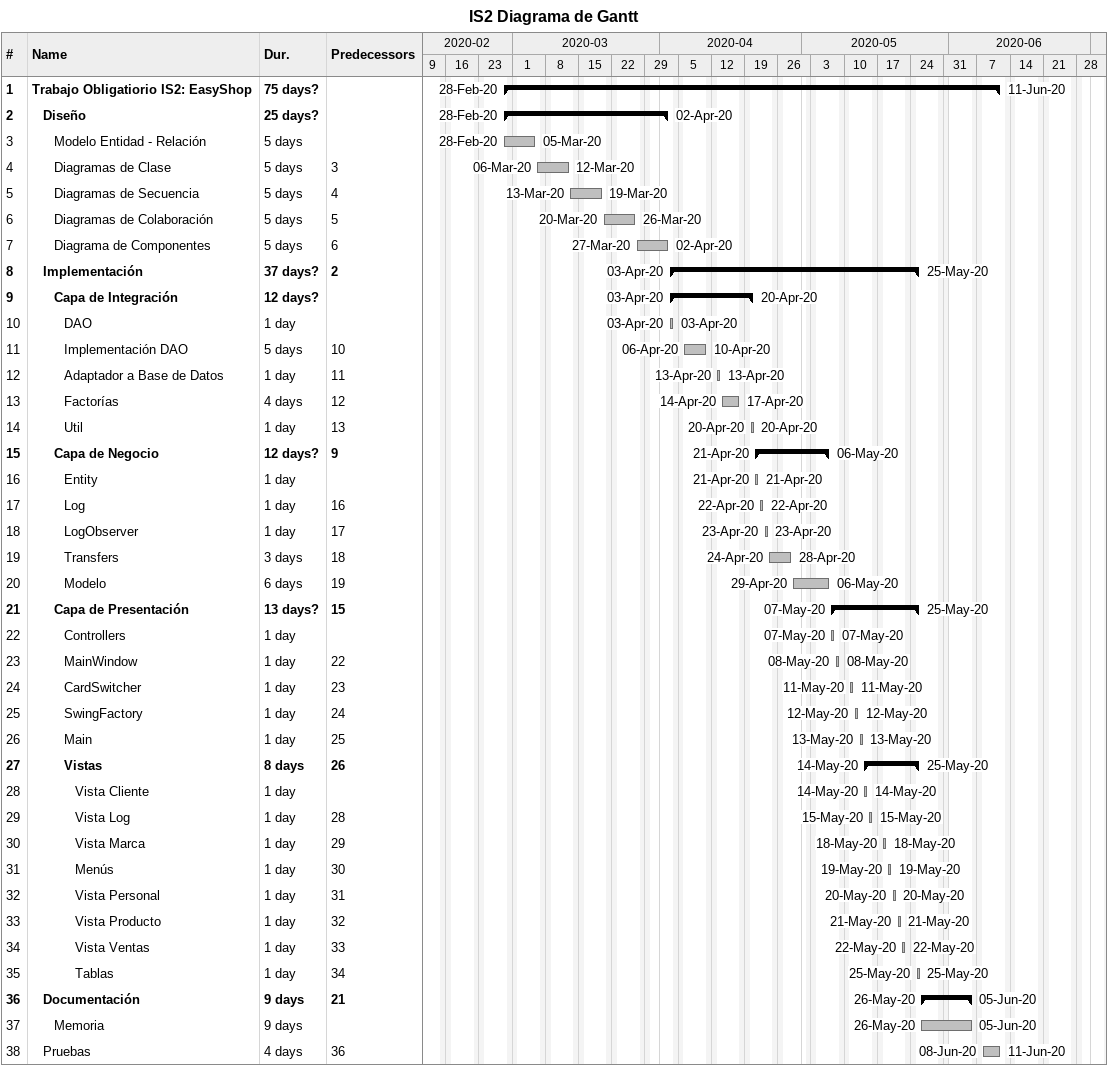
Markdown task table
IS2 Diagrama de Gantt

| ID | Level | Task | Duration | Start | Finish | Predecessors |
|---|---|---|---|---|---|---|
| 1 | 1 | **Trabajo Obligatiorio IS2: EasyShop** | 75d? | 2020-02-28 | 2020-06-11 |  |
| 2 | 2 | **Diseño** | 25d? | 2020-02-28 | 2020-04-02 |  |
| 3 | 3 | Modelo Entidad - Relación | 5d | 2020-02-28 | 2020-03-05 |  |
| 4 | 3 | Diagramas de Clase | 5d | 2020-03-06 | 2020-03-12 | 3 |
| 5 | 3 | Diagramas de Secuencia | 5d | 2020-03-13 | 2020-03-19 | 4 |
| 6 | 3 | Diagramas de Colaboración | 5d | 2020-03-20 | 2020-03-26 | 5 |
| 7 | 3 | Diagrama de Componentes | 5d | 2020-03-27 | 2020-04-02 | 6 |
| 8 | 2 | **Implementación** | 37d? | 2020-04-03 | 2020-05-25 | 2 |
| 9 | 3 | **Capa de Integración** | 12d? | 2020-04-03 | 2020-04-20 |  |
| 10 | 4 | DAO | 1d | 2020-04-03 | 2020-04-03 |  |
| 11 | 4 | Implementación DAO | 5d | 2020-04-06 | 2020-04-10 | 10 |
| 12 | 4 | Adaptador a Base de Datos | 1d | 2020-04-13 | 2020-04-13 | 11 |
| 13 | 4 | Factorías | 4d | 2020-04-14 | 2020-04-17 | 12 |
| 14 | 4 | Util | 1d | 2020-04-20 | 2020-04-20 | 13 |
| 15 | 3 | **Capa de Negocio** | 12d? | 2020-04-21 | 2020-05-06 | 9 |
| 16 | 4 | Entity | 1d | 2020-04-21 | 2020-04-21 |  |
| 17 | 4 | Log | 1d | 2020-04-22 | 2020-04-22 | 16 |
| 18 | 4 | LogObserver | 1d | 2020-04-23 | 2020-04-23 | 17 |
| 19 | 4 | Transfers | 3d | 2020-04-24 | 2020-04-28 | 18 |
| 20 | 4 | Modelo | 6d | 2020-04-29 | 2020-05-06 | 19 |
| 21 | 3 | **Capa de Presentación** | 13d? | 2020-05-07 | 2020-05-25 | 15 |
| 22 | 4 | Controllers | 1d | 2020-05-07 | 2020-05-07 |  |
| 23 | 4 | MainWindow | 1d | 2020-05-08 | 2020-05-08 | 22 |
| 24 | 4 | CardSwitcher | 1d | 2020-05-11 | 2020-05-11 | 23 |
| 25 | 4 | SwingFactory | 1d | 2020-05-12 | 2020-05-12 | 24 |
| 26 | 4 | Main | 1d | 2020-05-13 | 2020-05-13 | 25 |
| 27 | 4 | **Vistas** | 8d | 2020-05-14 | 2020-05-25 | 26 |
| 28 | 5 | Vista Cliente | 1d | 2020-05-14 | 2020-05-14 |  |
| 29 | 5 | Vista Log | 1d | 2020-05-15 | 2020-05-15 | 28 |
| 30 | 5 | Vista Marca | 1d | 2020-05-18 | 2020-05-18 | 29 |
| 31 | 5 | Menús | 1d | 2020-05-19 | 2020-05-19 | 30 |
| 32 | 5 | Vista Personal | 1d | 2020-05-20 | 2020-05-20 | 31 |
| 33 | 5 | Vista Producto | 1d | 2020-05-21 | 2020-05-21 | 32 |
| 34 | 5 | Vista Ventas | 1d | 2020-05-22 | 2020-05-22 | 33 |
| 35 | 5 | Tablas | 1d | 2020-05-25 | 2020-05-25 | 34 |
| 36 | 2 | **Documentación** | 9d | 2020-05-26 | 2020-06-05 | 21 |
| 37 | 3 | Memoria | 9d | 2020-05-26 | 2020-06-05 |  |
| 38 | 2 | Pruebas | 4d | 2020-06-08 | 2020-06-11 | 36 |
